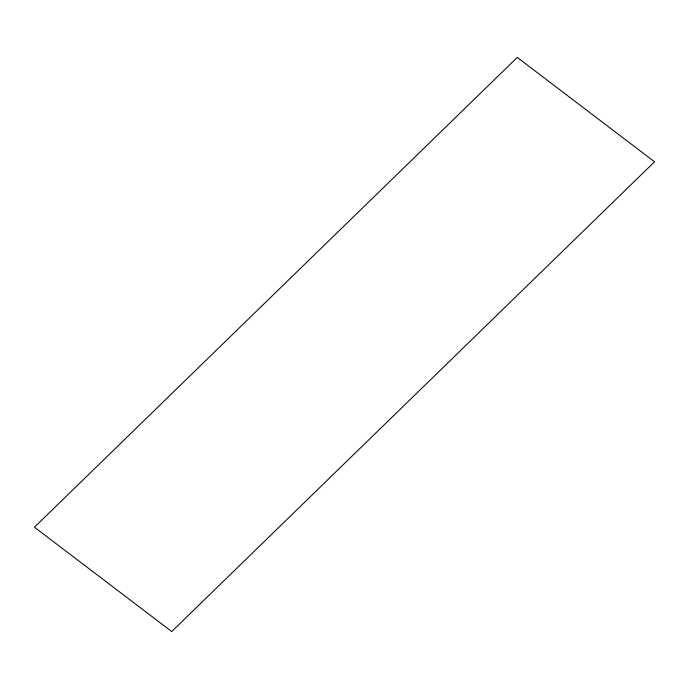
<?xml version="1.0" encoding="UTF-8"?>
<svg xmlns="http://www.w3.org/2000/svg" width="689" height="689" viewBox="0 0 689 689"><rect width="100%" height="100%" fill="white"/><g stroke="black" fill="none" stroke-linecap="round" stroke-linejoin="round"><path stroke-width="1.03" d="M517.275 57.437L34.45 527.206L171.725 631.563L654.55 161.794L517.275 57.437"/></g></svg>
